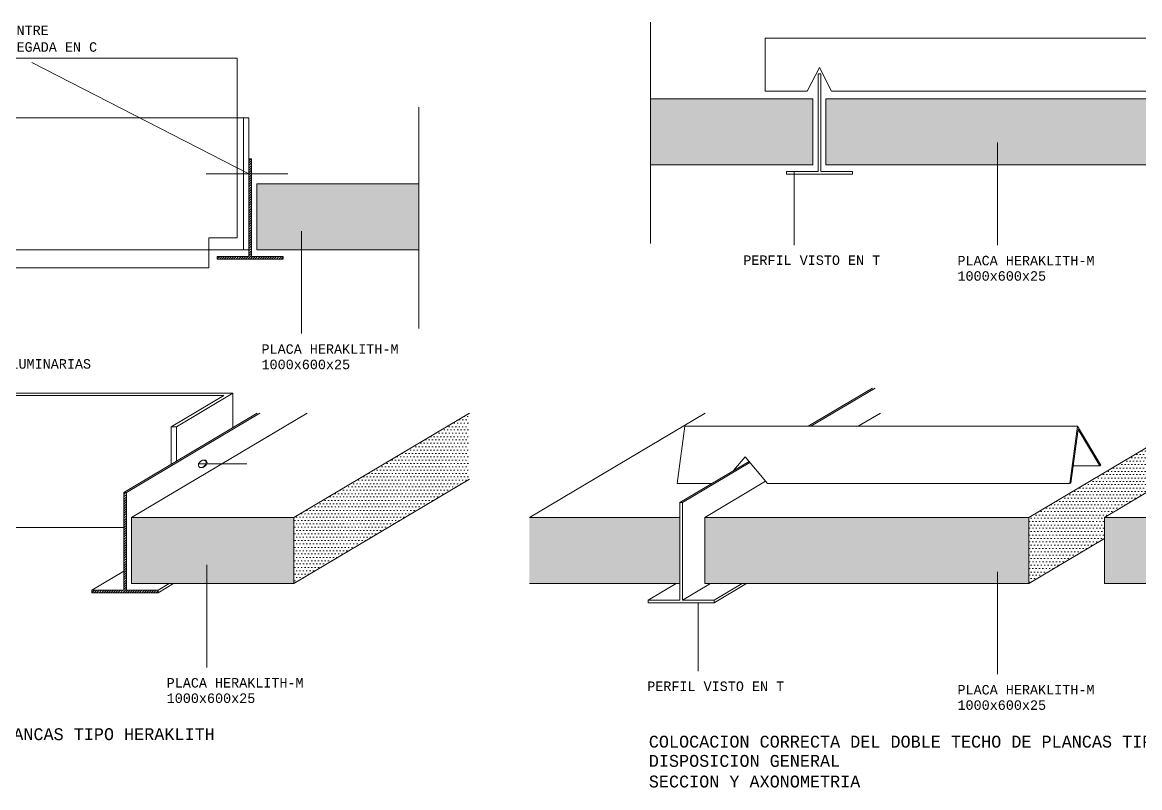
# Model space of a CAD drawing. Header units: millimetres. Extents: x 3383 to 4292, y 1469 to 1637.
# Drawn here: x 3484.1333 to 3484.5564, y 1569.6008 to 1569.8906 of the extents above; entities that cross this region are included whole.
import ezdxf

# ---------------------------------------------------------------- set-up
doc = ezdxf.new("R2010")
doc.units = ezdxf.units.MM
doc.header["$LTSCALE"] = 0.0035
doc.linetypes.add('HIDDEN', pattern=[0.375, 0.25, -0.125])
doc.layers.get('0').update_dxf_attribs({"lineweight": 5})
doc.styles.get("Standard").update_dxf_attribs({"font": 'LUCON.TTF'})

msp = doc.modelspace()

# ---------------------------------------------------------------- hatches: boundary and pattern name
h = msp.add_hatch()
h.set_pattern_fill('DOTS', scale=0.002, style=0)
h.set_pattern_definition([(0, (1112.6142852, 1710.7919628), (0.0015875, 0.003175), [0, -0.003175])])
h.paths.add_polyline_path([(3484.4326, 1569.86161), (3484.37122, 1569.86161), (3484.37122, 1569.83661), (3484.4326, 1569.83661)])
h.paths.add_polyline_path([(3484.56035, 1569.86161), (3484.4376, 1569.86161), (3484.4376, 1569.83661), (3484.56035, 1569.83661)])
h.paths.add_polyline_path([(3484.71173, 1569.86161), (3484.58898, 1569.86161), (3484.58898, 1569.83661), (3484.71173, 1569.83661)])
h.paths.add_polyline_path([(3484.77811, 1569.86161), (3484.71673, 1569.86161), (3484.71673, 1569.83661), (3484.77811, 1569.83661)])
h = msp.add_hatch()
h.set_pattern_fill('ANSI31', color=8, scale=0.0002, style=0)
h.set_pattern_definition([(45, (1112.39877004, 1710.2471953), (-0.00044901280605, 0.00044901280605), [])])
h.paths.add_polyline_path([(3484.23208, 1569.80198), (3484.23208, 1569.80098), (3484.20708, 1569.80098), (3484.20708, 1569.80198), (3484.21908, 1569.80198), (3484.21908, 1569.83898), (3484.22008, 1569.83898), (3484.22008, 1569.80198)])
h = msp.add_hatch()
h.set_pattern_fill('DOTS', color=256, scale=0.001, style=0)
h.set_pattern_definition([(0, (1112.19777, 1710.2471953), (0.00079375, 0.0015875), [0, -0.0015875])])
h.paths.add_polyline_path([(3484.28346, 1569.82948), (3484.22208, 1569.82948), (3484.22208, 1569.80448), (3484.28346, 1569.80448)])
h.paths.add_polyline_path([(3484.01608, 1569.82948), (3483.95471, 1569.82948), (3483.95471, 1569.80448), (3484.01608, 1569.80448)])
h = msp.add_hatch()
h.set_pattern_fill('DOTS', color=256, scale=0.0008, style=0)
h.set_pattern_definition([(0, (1111.5768384, 1710.1207933), (0.000635, 0.00127), [0, -0.00127])])
h.paths.add_polyline_path([(3484.30257, 1569.71764), (3484.30257, 1569.74264), (3484.23607, 1569.70308), (3484.23607, 1569.67808)])
h = msp.add_hatch()
h.set_pattern_fill('DOTS', scale=0.0008, style=0)
h.set_pattern_definition([(0, (1111.9171949, 1710.6334327), (0.000635, 0.00127), [0, -0.00127])])
h.paths.add_polyline_path([(3484.54307, 1569.72011), (3484.51444, 1569.70308), (3484.51444, 1569.67808), (3484.54307, 1569.69511)])
h.paths.add_polyline_path([(3484.56464, 1569.71592), (3484.55957, 1569.71592), (3484.56165, 1569.73117), (3484.54307, 1569.72011), (3484.54307, 1569.70308)])
h.paths.add_polyline_path([(3484.58094, 1569.74264), (3484.5726, 1569.73768), (3484.58094, 1569.73768)])
h = msp.add_hatch()
h.set_pattern_fill('ANSI31', color=8, scale=0.0002, style=0)
h.set_pattern_definition([(45, (1112.3513855, 1710.12079326), (-0.00044901280605, 0.00044901280605), [])])
h.paths.add_polyline_path([(3484.1847, 1569.67558), (3484.1847, 1569.67458), (3484.1597, 1569.67458), (3484.1597, 1569.67558), (3484.1717, 1569.67558), (3484.1717, 1569.71258), (3484.1727, 1569.71258), (3484.1727, 1569.67558)])
h = msp.add_hatch()
h.set_pattern_fill('DOTS', color=256, scale=0.001, style=0)
h.set_pattern_definition([(0, (1112.1503855, 1710.1207933), (0.00079375, 0.0015875), [0, -0.0015875])])
h.paths.add_polyline_path([(3484.23607, 1569.70308), (3484.1747, 1569.70308), (3484.1747, 1569.67808), (3484.23607, 1569.67808)])
h.paths.add_polyline_path([(3483.9687, 1569.70308), (3483.90732, 1569.70308), (3483.90732, 1569.67808), (3483.9687, 1569.67808)])
h = msp.add_hatch()
h.set_pattern_fill('DOTS', scale=0.001, style=0)
h.set_pattern_definition([(0, (1111.917195, 1710.6334327), (0.00079375, 0.0015875), [0, -0.0015875])])
h.paths.add_polyline_path([(3484.38222, 1569.70308), (3484.32531, 1569.70308), (3484.32531, 1569.67808), (3484.38222, 1569.67808)])
h.paths.add_polyline_path([(3484.51444, 1569.70308), (3484.39168, 1569.70308), (3484.39168, 1569.67808), (3484.51444, 1569.67808)])
h.paths.add_polyline_path([(3484.66136, 1569.70308), (3484.54307, 1569.70308), (3484.54307, 1569.67808), (3484.66136, 1569.67808)])
h.paths.add_polyline_path([(3484.73219, 1569.70308), (3484.67082, 1569.70308), (3484.67082, 1569.67808), (3484.73219, 1569.67808)])

# ---------------------------------------------------------------- linework, layer by layer
at = {"color": 7, "linetype": 'HIDDEN', "ltscale": 0.02}
for p, q in [((3484.37122, 1569.89064), (3484.37122, 1569.80685)), ((3484.28346, 1569.85851), (3484.28346, 1569.77472)), ((3484.23385, 1569.83326), (3484.20291, 1569.83326))]:
    msp.add_line(p, q, dxfattribs=at)
at = {"color": 7, "linetype": 'HIDDEN', "ltscale": 0.01}
for p, q in [((3484.13694, 1569.87544), (3484.21908, 1569.83326)), ((3484.50254, 1569.84511), (3484.50254, 1569.80625)), ((3484.42561, 1569.83411), (3484.42561, 1569.80625)), ((3484.23902, 1569.8116), (3484.23902, 1569.77274)), ((3484.20312, 1569.6852), (3484.20312, 1569.64634)), ((3484.50254, 1569.68257), (3484.50254, 1569.64371)), ((3484.38922, 1569.67074), (3484.38922, 1569.64487))]:
    msp.add_line(p, q, dxfattribs=at)
for p, q in [((3484.02108, 1569.85448), (3484.21708, 1569.85448)), ((3484.02108, 1569.80448), (3484.21708, 1569.80448))]:
    msp.add_line(p, q)
at = {"color": 7}
for p, q in [((3484.43088, 1569.73768), (3484.45519, 1569.75214)), ((3484.43188, 1569.73768), (3484.45619, 1569.75214)), ((3484.01306, 1569.75019), (3484.21306, 1569.75019)), ((3484.01358, 1569.74931), (3484.20958, 1569.74931)), ((3484.18964, 1569.73745), (3484.20958, 1569.74931)), ((3484.19164, 1569.73745), (3484.21306, 1569.75019)), ((3484.21306, 1569.75019), (3484.21306, 1569.73719)), ((3484.1717, 1569.71258), (3484.22223, 1569.74264)), ((3484.1727, 1569.71258), (3484.22323, 1569.74264)), ((3484.1747, 1569.70308), (3484.2412, 1569.74264)), ((3484.23607, 1569.70308), (3484.30257, 1569.74264)), ((3484.32531, 1569.70308), (3484.39181, 1569.74264)), ((3484.44985, 1569.73768), (3484.45819, 1569.74264)), ((3484.38417, 1569.73768), (3484.3812, 1569.71592)), ((3484.38417, 1569.73768), (3484.53289, 1569.73768)), ((3484.53289, 1569.73768), (3484.54168, 1569.72291)), ((3484.51444, 1569.70308), (3484.56165, 1569.73117)), ((3484.40263, 1569.72088), (3484.40699, 1569.7261)), ((3484.41548, 1569.71592), (3484.40699, 1569.7261)), ((3484.38222, 1569.70874), (3484.40846, 1569.72434)), ((3484.38322, 1569.70874), (3484.40879, 1569.72394)), ((3484.5413, 1569.72268), (3484.53121, 1569.72268)), ((3484.54168, 1569.72291), (3484.5413, 1569.72268)), ((3484.23607, 1569.67808), (3484.30257, 1569.71764)), ((3484.3812, 1569.71592), (3484.39429, 1569.71592)), ((3484.39168, 1569.70308), (3484.41474, 1569.7168)), ((3484.41548, 1569.71592), (3484.52992, 1569.71592)), ((3484.52992, 1569.71592), (3484.53032, 1569.71615)), ((3484.54307, 1569.70308), (3484.56464, 1569.71592)), ((3484.23607, 1569.70308), (3484.23607, 1569.67808)), ((3484.51444, 1569.70308), (3484.51444, 1569.67808)), ((3484.54307, 1569.70308), (3484.54307, 1569.67808)), ((3484.01358, 1569.69931), (3484.1717, 1569.69931)), ((3484.51444, 1569.67808), (3484.54307, 1569.69511)), ((3484.1597, 1569.67558), (3484.1717, 1569.68272)), ((3484.1847, 1569.67558), (3484.1889, 1569.67808)), ((3484.1847, 1569.67458), (3484.19058, 1569.67808)), ((3484.37022, 1569.67174), (3484.38089, 1569.67808)), ((3484.38322, 1569.67174), (3484.39389, 1569.67808)), ((3484.39522, 1569.67174), (3484.40589, 1569.67808)), ((3484.39522, 1569.67074), (3484.40757, 1569.67808))]:
    msp.add_line(p, q, dxfattribs=at)
at = {"color": 7, "linetype": 'HIDDEN', "ltscale": 0.007}
msp.add_line((3484.21829, 1569.72342), (3484.20006, 1569.72342), dxfattribs=at)
at = {"color": 7}
for points in [[(3484.56035, 1569.86463), (3484.43974, 1569.86463), (3484.4351, 1569.87353), (3484.43045, 1569.86463), (3484.4146, 1569.86463), (3484.4146, 1569.88463), (3484.56035, 1569.88463)], [(3484.4476, 1569.83411), (3484.4476, 1569.83311), (3484.4226, 1569.83311), (3484.4226, 1569.83411), (3484.4346, 1569.83411), (3484.4346, 1569.87111), (3484.4356, 1569.87111), (3484.4356, 1569.83411), (3484.4476, 1569.83411)], [(3484.37122, 1569.83661), (3484.4326, 1569.83661), (3484.4326, 1569.86161), (3484.37122, 1569.86161)], [(3484.56035, 1569.83661), (3484.4376, 1569.83661), (3484.4376, 1569.86161), (3484.56035, 1569.86161)], [(3484.23208, 1569.80198), (3484.23208, 1569.80098), (3484.20708, 1569.80098), (3484.20708, 1569.80198), (3484.21908, 1569.80198), (3484.21908, 1569.83898), (3484.22008, 1569.83898), (3484.22008, 1569.80198), (3484.23208, 1569.80198)], [(3484.28346, 1569.82948), (3484.22208, 1569.82948), (3484.22208, 1569.80448), (3484.28346, 1569.80448)], [(3484.18964, 1569.73745), (3484.19164, 1569.73745), (3484.19164, 1569.72445)], [(3484.18964, 1569.72326), (3484.18964, 1569.73745)], [(3484.52992, 1569.71592), (3484.53289, 1569.73768)], [(3484.53032, 1569.71615), (3484.53309, 1569.73648), (3484.5413, 1569.72268)], [(3484.1847, 1569.67558), (3484.1847, 1569.67458), (3484.1597, 1569.67458), (3484.1597, 1569.67558), (3484.1717, 1569.67558), (3484.1717, 1569.71258), (3484.1727, 1569.71258), (3484.1727, 1569.67558), (3484.1847, 1569.67558)], [(3484.39522, 1569.67174), (3484.39522, 1569.67074), (3484.37022, 1569.67074), (3484.37022, 1569.67174), (3484.38222, 1569.67174), (3484.38222, 1569.70874), (3484.38322, 1569.70874), (3484.38322, 1569.67174), (3484.39522, 1569.67174)], [(3484.23607, 1569.70308), (3484.1747, 1569.70308), (3484.1747, 1569.67808), (3484.23607, 1569.67808)], [(3484.38222, 1569.70308), (3484.32531, 1569.70308)], [(3484.51444, 1569.67808), (3484.39168, 1569.67808), (3484.39168, 1569.70308), (3484.51444, 1569.70308)], [(3484.54307, 1569.70308), (3484.66136, 1569.70308)], [(3484.32531, 1569.67808), (3484.38222, 1569.67808)], [(3484.66136, 1569.67808), (3484.54307, 1569.67808)]]:
    msp.add_lwpolyline(points, dxfattribs=at)
at = {"linetype": 'HIDDEN', "ltscale": 0.05}
msp.add_lwpolyline([(3484.11908, 1569.79765), (3484.20391, 1569.79765), (3484.20391, 1569.80897), (3484.21471, 1569.80897), (3484.21471, 1569.87711), (3484.11908, 1569.87711)], dxfattribs=at)
msp.add_lwpolyline([(3484.21908, 1569.85448), (3484.21708, 1569.85448), (3484.21708, 1569.80448), (3484.21908, 1569.80448)], close=True)
at = {"color": 7}
msp.add_ellipse((3484.20161, 1569.72342), major_axis=(-0.00147, -0.00102), ratio=0.7, dxfattribs=at)
msp.add_ellipse((3484.20124, 1569.72342), major_axis=(-0.00147, -0.00102), ratio=0.7, start_param=0.913046, end_param=3.813417, dxfattribs=at)

# ---------------------------------------------------------------- texts
for s, p in [('UNION ATORNILLADA ENTRE', (3484.07318, 1569.88583)), ('PERFIL T Y CHAPA PLEGADA EN C', (3484.07318, 1569.8795)), ('PERFIL VISTO EN T', (3484.4063, 1569.79876)), ('PLACA HERAKLITH-M', (3484.48739, 1569.7986)), ('1000x600x25', (3484.48739, 1569.79277)), ('PLACA HERAKLITH-M', (3484.22388, 1569.76509)), ('ARRIOSTRAMIENTO EN LUMINARIAS', (3484.07088, 1569.75947)), ('1000x600x25', (3484.22388, 1569.75926)), ('PLACA HERAKLITH-M', (3484.18798, 1569.63869)), ('PERFIL VISTO EN T', (3484.36992, 1569.63738)), ('PLACA HERAKLITH-M', (3484.48739, 1569.63606)), ('1000x600x25', (3484.18798, 1569.63286)), ('1000x600x25', (3484.48739, 1569.63024))]:
    msp.add_text(s, height=0.0036, dxfattribs=at).set_placement(p)
for s, p in [('COLOCACION CORRECTA DEL DOBLE TECHO DE PLANCAS TIPO HERAKLITH', (3483.97359, 1569.61877)), ('COLOCACION CORRECTA DEL DOBLE TECHO DE PLANCAS TIPO HERAKLITH', (3484.37053, 1569.61595)), ('DISPOSICION GENERAL', (3484.37053, 1569.60866)), ('SECCION Y AXONOMETRIA', (3484.37053, 1569.60084))]:
    msp.add_text(s, height=0.0045).set_placement(p)

doc.saveas('drawing.dxf')
